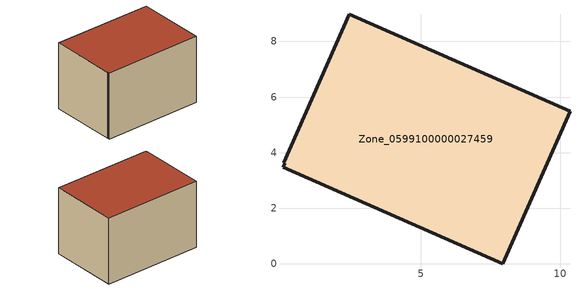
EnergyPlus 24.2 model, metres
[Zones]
Zone_0599100000027459
 floor ground (C_G): 0.04,3.48 0.11,3.61 0.06,3.63 2.42,8.98 10.36,5.48 7.94,0 z0
 wall outside (C_F): 10.36,5.48 2.42,8.98 0.06,3.63 0.11,3.61 0.04,3.48 7.94,0 10.36,5.48 z0:5.81
 roof outside (C_R): 0.11,3.61 0.04,3.48 7.94,0 10.36,5.48 2.42,8.98 0.06,3.63 z5.81
[BUILDING]
Pand.0599100000027459: North Axis=0; Terrain=City; Loads Convergence Tolerance Value=0.04; Temperature Convergence Tolerance Value=0.4; Solar Distribution=FullExterior; Maximum Number of Warmup Days=25; Minimum Number of Warmup Days=1
[Site:Location]
Rotterdam.The.Hague.AP_ZH_NLD Design_Conditions: Latitude=51.96; Longitude=4.45; Time Zone=1; Elevation=-4.5
[SITE:GROUNDTEMPERATURE:BUILDINGSURFACE]
18, 18, 18, 18, 18, 18, 18, 18, 18, 18, 18, 18
[MATERIAL] Thermal Absorptance=0.9; Solar Absorptance=0.7; Visible Absorptance=0.7
Name | Roughness | Thickness | Conductivity | Density | Specific Heat
G.TI.1946-1964 | MediumSmooth | 0.15 | 1 | 540 | 1210
F.TI.1946-1964 | Rough | 0.3 | 0.857143 | 1920 | 840
R.TI.1946-1964 | MediumRough | 0.2 | 0.277778 | 1500 | 1000
[CONSTRUCTION]
C_G: G.TI.1946-1964
C_F: F.TI.1946-1964
C_R: R.TI.1946-1964
[ZONE]
Zone_0599100000027459: Type=1; Multiplier=1; Ceiling Height=Autocalculate; Volume=Autocalculate; Floor Area=autocalculate; Part of Total Floor Area=Yes
[ZONEINFILTRATION:DESIGNFLOWRATE]
Infil_Zone_0599100000027459: Zone or ZoneList or Space or SpaceList=Zone_0599100000027459; Schedule=AlwaysOn; Design Flow Rate Calculation Method=Flow/Area; Flow Rate per Floor Area=0.003; Constant Term Coefficient=1; Temperature Term Coefficient=0; Velocity Term Coefficient=0; Velocity Squared Term Coefficient=0
[HVACTEMPLATE:ZONE:IDEALLOADSAIRSYSTEM]
Zone_0599100000027459: Maximum Heating Supply Air Temperature=50; Minimum Cooling Supply Air Temperature=13; Maximum Heating Supply Air Humidity Ratio=0.0156; Minimum Cooling Supply Air Humidity Ratio=0.0077; Heating Limit=NoLimit; Cooling Limit=NoLimit; Dehumidification Control Type=ConstantSensibleHeatRatio; Cooling Sensible Heat Ratio=0.7; Dehumidification Setpoint=60; Humidification Control Type=None; Humidification Setpoint=30; Outdoor Air Method=None; Outdoor Air Flow Rate per Person=0.00944; Outdoor Air Flow Rate per Zone Floor Area=0; Outdoor Air Flow Rate per Zone=0; Demand Controlled Ventilation Type=None; Outdoor Air Economizer Type=NoEconomizer; Heat Recovery Type=None; Sensible Heat Recovery Effectiveness=0.7; Latent Heat Recovery Effectiveness=0.65
[ZONECONTROL:THERMOSTAT]
ThermostatControl_Zone_0599100000027459: Zone or ZoneList=Zone_0599100000027459; Control Type Schedule=DualSetpointControlType; Control 1=Thermostat_Zone_0599100000027459; Temperature Difference Between Cutout And Setpoint=0
[THERMOSTATSETPOINT:DUALSETPOINT]
Thermostat_Zone_0599100000027459: Heating Setpoint Temperature Schedule=HeatingSetpoint_Zone_0599100000027459; Cooling Setpoint Temperature Schedule=CoolingSetpoint_Zone_0599100000027459
[SCHEDULE:COMPACT]
HeatingSetpoint_Zone_0599100000027459: Through: 12/31, For: AllDays, Until: 24:00, 21
CoolingSetpoint_Zone_0599100000027459: Through: 12/31, For: AllDays, Until: 24:00, 24
DualSetpointControlType: Through: 12/31, For: AllDays, Until: 24:00, 4
AlwaysOn: Through: 12/31, For: AllDays, Until: 24:00, 1
